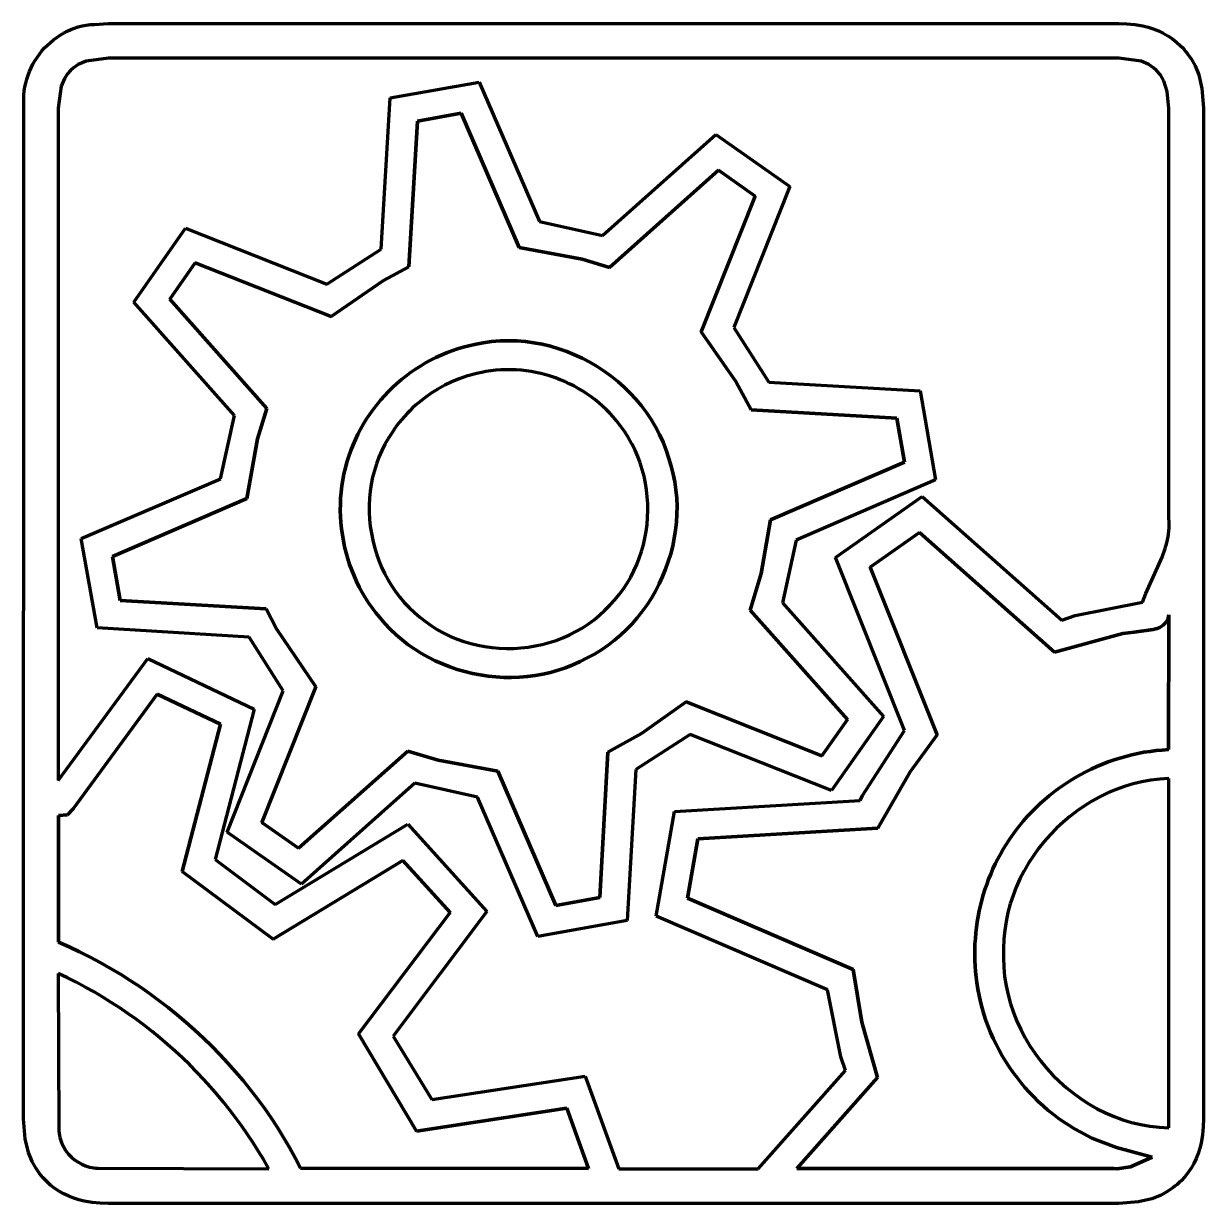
# Model space of a CAD drawing. Header units: millimetres. Extents: x 0.1 to 3.37, y 0.1 to 3.37.
import ezdxf

# ---------------------------------------------------------------- set-up
doc = ezdxf.new("R2010")
doc.units = ezdxf.units.MM
for name, color, linetype, lineweight in [('shape00', 7, 'CONTINUOUS', 100), ('shape01', 7, 'CONTINUOUS', 100), ('shape02', 7, 'CONTINUOUS', 100), ('shape03', 7, 'CONTINUOUS', 100), ('shape04', 7, 'CONTINUOUS', 100), ('shape05', 7, 'CONTINUOUS', 100)]:
    doc.layers.add(name, color=color, linetype=linetype, lineweight=lineweight)

msp = doc.modelspace()

# ---------------------------------------------------------------- linework, layer by layer
at = {"layer": 'shape00'}
for p, q in [((0.1987, 3.3426), (0.2083, 3.3482)), ((0.2083, 3.3482), (0.2181, 3.3534)), ((0.2181, 3.3534), (0.2283, 3.358)), ((0.2283, 3.358), (0.2387, 3.362)), ((0.2387, 3.362), (0.2494, 3.3654)), ((0.2494, 3.3654), (0.2603, 3.3682)), ((0.2603, 3.3682), (0.2714, 3.3704)), ((0.2714, 3.3704), (0.2828, 3.3719)), ((0.2828, 3.3719), (0.2943, 3.3726)), ((0.2943, 3.3726), (0.3321, 3.3747)), ((0.3321, 3.3747), (3.1395, 3.3747)), ((3.1395, 3.3747), (3.162, 3.3744)), ((3.162, 3.3744), (3.1845, 3.3723)), ((3.1845, 3.3723), (3.2067, 3.3684)), ((3.2067, 3.3684), (3.2213, 3.3646)), ((3.2213, 3.3646), (3.2356, 3.36)), ((3.2356, 3.36), (3.2496, 3.3546)), ((3.2496, 3.3546), (3.2631, 3.3482)), ((3.2631, 3.3482), (3.2761, 3.3409)), ((0.156, 3.307), (0.1638, 3.315)), ((0.1638, 3.315), (0.172, 3.3226)), ((0.172, 3.3226), (0.1805, 3.3297)), ((0.1805, 3.3297), (0.1895, 3.3364)), ((0.1895, 3.3364), (0.1987, 3.3426)), ((3.2761, 3.3409), (3.2885, 3.3327)), ((3.2885, 3.3327), (3.3002, 3.3235)), ((3.3002, 3.3235), (3.3113, 3.3134)), ((3.3113, 3.3134), (3.3165, 3.308)), ((0.1291, 3.2715), (0.1351, 3.2808)), ((0.1351, 3.2808), (0.1417, 3.2899)), ((0.1417, 3.2899), (0.1486, 3.2987)), ((0.1486, 3.2987), (0.156, 3.307)), ((0.3332, 3.2786), (0.2709, 3.2702)), ((3.1397, 3.2786), (0.3332, 3.2786)), ((3.2017, 3.2701), (3.1397, 3.2786)), ((3.3165, 3.308), (3.3215, 3.3023)), ((3.3215, 3.3023), (3.3263, 3.2964)), ((3.3263, 3.2964), (3.3308, 3.2903)), ((3.3308, 3.2903), (3.3406, 3.2768)), ((0.1139, 3.2416), (0.1184, 3.2518)), ((0.1184, 3.2518), (0.1235, 3.2618)), ((0.1235, 3.2618), (0.1291, 3.2715)), ((0.2364, 3.2522), (0.2276, 3.244)), ((0.2494, 3.261), (0.2364, 3.2522)), ((0.2709, 3.2702), (0.2494, 3.261)), ((3.223, 3.2608), (3.2017, 3.2701)), ((3.2359, 3.2521), (3.223, 3.2608)), ((3.2447, 3.244), (3.2359, 3.2521)), ((3.3406, 3.2768), (3.3514, 3.2576)), ((3.3514, 3.2576), (3.3616, 3.2322)), ((0.1034, 3.2096), (0.1063, 3.2205)), ((0.1063, 3.2205), (0.1098, 3.2311)), ((0.1098, 3.2311), (0.1139, 3.2416)), ((0.211, 3.2224), (0.2019, 3.2012)), ((0.2196, 3.2353), (0.211, 3.2224)), ((0.2276, 3.244), (0.2196, 3.2353)), ((3.2551, 3.232), (3.2447, 3.244)), ((3.2648, 3.2153), (3.2551, 3.232)), ((3.2743, 3.1857), (3.2648, 3.2153)), ((3.3616, 3.2322), (3.3705, 3.1947)), ((0.0982, 3.1763), (0.0994, 3.1875)), ((0.0994, 3.1875), (0.1011, 3.1986)), ((0.1011, 3.1986), (0.1034, 3.2096)), ((0.2019, 3.2012), (0.1937, 3.1396)), ((3.2786, 3.1391), (3.2743, 3.1857)), ((3.3705, 3.1947), (3.3747, 3.1398)), ((0.0975, 0.3322), (0.0979, 3.1535)), ((0.0978, 3.1649), (0.0982, 3.1763)), ((0.0979, 3.1535), (0.0978, 3.1649)), ((0.1937, 3.1396), (0.1936, 1.2722)), ((3.279, 1.9998), (3.2786, 3.1391)), ((3.3747, 3.1398), (3.3747, 0.3327)), ((2.3526, 1.8914), (2.5937, 2.061)), ((2.5937, 2.061), (2.981, 1.7178)), ((3.2796, 1.9911), (3.279, 1.9998)), ((3.2791, 1.9655), (3.2796, 1.9739)), ((3.2799, 1.9824), (3.2796, 1.9911)), ((3.2796, 1.9739), (3.2799, 1.9824)), ((2.5863, 1.9609), (2.4493, 1.865)), ((2.9609, 1.6285), (2.5863, 1.9609)), ((3.2733, 1.9325), (3.2768, 1.9488)), ((3.2768, 1.9488), (3.2781, 1.9571)), ((3.2781, 1.9571), (3.2791, 1.9655)), ((3.2602, 1.8926), (3.2687, 1.9164)), ((3.2687, 1.9164), (3.2733, 1.9325)), ((2.5447, 1.4114), (2.3526, 1.8914)), ((3.2145, 1.7915), (3.2602, 1.8926)), ((2.4493, 1.865), (2.6353, 1.3995)), ((3.2055, 1.768), (3.2145, 1.7915)), ((3.0188, 1.7301), (3.2055, 1.768)), ((2.981, 1.7178), (3.0188, 1.7301)), ((3.2659, 1.7062), (3.2632, 1.7036)), ((3.2685, 1.709), (3.2659, 1.7062)), ((3.2708, 1.7121), (3.2685, 1.709)), ((3.2729, 1.7155), (3.2708, 1.7121)), ((3.2748, 1.7193), (3.2729, 1.7155)), ((3.2764, 1.7234), (3.2748, 1.7193)), ((3.2777, 1.7279), (3.2764, 1.7234)), ((3.2777, 1.358), (3.2787, 1.7327)), ((3.2787, 1.7327), (3.2777, 1.7279)), ((3.1508, 1.6801), (2.9609, 1.6285)), ((3.1821, 1.6841), (3.1508, 1.6801)), ((3.2352, 1.6913), (3.1821, 1.6841)), ((3.2467, 1.6946), (3.2352, 1.6913)), ((3.2538, 1.6975), (3.2467, 1.6946)), ((3.2602, 1.7014), (3.2538, 1.6975)), ((3.2632, 1.7036), (3.2602, 1.7014)), ((0.1936, 1.2722), (0.4427, 1.6107)), ((0.4427, 1.6107), (0.7378, 1.47)), ((0.4687, 1.5117), (0.2354, 1.1935)), ((0.6445, 1.4283), (0.4687, 1.5117)), ((0.7378, 1.47), (0.6294, 1.0529)), ((0.5383, 1.0191), (0.6445, 1.4283)), ((2.4282, 1.231), (2.5447, 1.4114)), ((2.6353, 1.3995), (2.56, 1.2964)), ((3.176, 1.3435), (3.1928, 1.3473)), ((3.1928, 1.3473), (3.2096, 1.3505)), ((3.2096, 1.3505), (3.2265, 1.3531)), ((3.2265, 1.3531), (3.2435, 1.3553)), ((3.2435, 1.3553), (3.2606, 1.3569)), ((3.2606, 1.3569), (3.2777, 1.358)), ((3.0788, 1.3108), (3.0946, 1.3175)), ((3.0946, 1.3175), (3.1105, 1.3237)), ((3.1105, 1.3237), (3.1267, 1.3294)), ((3.1267, 1.3294), (3.143, 1.3346)), ((3.143, 1.3346), (3.1595, 1.3393)), ((3.1595, 1.3393), (3.176, 1.3435)), ((2.56, 1.2964), (2.47, 1.1397)), ((3.0032, 1.2707), (3.0179, 1.2796)), ((3.0179, 1.2796), (3.0327, 1.2881)), ((3.0327, 1.2881), (3.0479, 1.2961)), ((3.0479, 1.2961), (3.0632, 1.3037)), ((3.0632, 1.3037), (3.0788, 1.3108)), ((2.9611, 1.2413), (2.9748, 1.2515)), ((2.9748, 1.2515), (2.9889, 1.2613)), ((2.9889, 1.2613), (3.0032, 1.2707)), ((3.1323, 1.2472), (3.1094, 1.2376)), ((3.1557, 1.2557), (3.1323, 1.2472)), ((3.1796, 1.2629), (3.1557, 1.2557)), ((3.2038, 1.2687), (3.1796, 1.2629)), ((3.2284, 1.2732), (3.2038, 1.2687)), ((3.2533, 1.2763), (3.2284, 1.2732)), ((3.2785, 1.278), (3.2533, 1.2763)), ((3.2784, 0.3076), (3.2785, 1.278)), ((1.9052, 1.1858), (2.4211, 1.2167)), ((2.4211, 1.2167), (2.4282, 1.231)), ((2.9217, 1.2084), (2.9345, 1.2197)), ((2.9345, 1.2197), (2.9476, 1.2307)), ((2.9476, 1.2307), (2.9611, 1.2413)), ((3.0652, 1.2147), (3.0441, 1.2017)), ((3.087, 1.2267), (3.0652, 1.2147)), ((3.1094, 1.2376), (3.087, 1.2267)), ((0.2354, 1.1935), (0.2191, 1.1768)), ((1.8544, 0.8953), (1.9052, 1.1858)), ((2.8856, 1.1719), (2.8972, 1.1844)), ((2.8972, 1.1844), (2.9093, 1.1966)), ((2.9093, 1.1966), (2.9217, 1.2084)), ((3.0236, 1.1876), (3.0038, 1.1725)), ((3.0441, 1.2017), (3.0236, 1.1876)), ((0.2191, 1.1768), (0.1943, 1.1747)), ((0.1943, 1.1747), (0.1945, 0.8232)), ((0.7966, 0.9281), (1.1649, 1.1514)), ((1.1649, 1.1514), (1.3845, 0.9083)), ((2.8634, 1.1457), (2.8743, 1.159)), ((2.8743, 1.159), (2.8856, 1.1719)), ((2.9848, 1.1564), (2.9665, 1.1394)), ((3.0038, 1.1725), (2.9848, 1.1564)), ((2.47, 1.1397), (1.9701, 1.1098)), ((2.835, 1.1071), (2.8438, 1.1197)), ((2.8438, 1.1197), (2.853, 1.1321)), ((2.853, 1.1321), (2.8634, 1.1457)), ((2.9492, 1.1216), (2.9327, 1.1029)), ((2.9665, 1.1394), (2.9492, 1.1216)), ((1.9701, 1.1098), (1.9414, 0.945)), ((2.8185, 1.0811), (2.8266, 1.0942)), ((2.8266, 1.0942), (2.835, 1.1071)), ((2.9171, 1.0835), (2.9026, 1.0633)), ((2.9327, 1.1029), (2.9171, 1.0835)), ((0.6294, 1.0529), (0.7966, 0.9281)), ((1.1514, 1.0502), (0.7904, 0.8312)), ((1.282, 0.9053), (1.1514, 1.0502)), ((2.7966, 1.0405), (2.8035, 1.0542)), ((2.8035, 1.0542), (2.8108, 1.0678)), ((2.8108, 1.0678), (2.8185, 1.0811)), ((2.9026, 1.0633), (2.889, 1.0425)), ((0.7904, 0.8312), (0.5383, 1.0191)), ((2.784, 1.0125), (2.7901, 1.0266)), ((2.7901, 1.0266), (2.7966, 1.0405)), ((2.8766, 1.021), (2.8652, 0.9989)), ((2.889, 1.0425), (2.8766, 1.021)), ((2.7679, 0.9692), (2.7729, 0.9838)), ((2.7729, 0.9838), (2.7782, 0.9982)), ((2.7782, 0.9982), (2.784, 1.0125)), ((2.8652, 0.9989), (2.855, 0.9762)), ((2.7591, 0.9397), (2.7633, 0.9545)), ((2.7633, 0.9545), (2.7679, 0.9692)), ((2.846, 0.9531), (2.8383, 0.9294)), ((2.855, 0.9762), (2.846, 0.9531)), ((1.9414, 0.945), (2.4017, 0.7474)), ((2.752, 0.9098), (2.7554, 0.9248)), ((2.7554, 0.9248), (2.7591, 0.9397)), ((2.8383, 0.9294), (2.8318, 0.9054)), ((1.0274, 0.5685), (1.282, 0.9053)), ((1.3845, 0.9083), (1.1245, 0.5625)), ((2.3301, 0.6912), (1.8544, 0.8953)), ((2.7464, 0.8795), (2.749, 0.8946)), ((2.749, 0.8946), (2.752, 0.9098)), ((2.8318, 0.9054), (2.8267, 0.881)), ((2.7425, 0.8489), (2.7443, 0.8642)), ((2.7443, 0.8642), (2.7464, 0.8795)), ((2.823, 0.8563), (2.8207, 0.8312)), ((2.8267, 0.881), (2.823, 0.8563)), ((0.1945, 0.8232), (0.224, 0.8101)), ((2.7402, 0.8182), (2.7412, 0.8336)), ((2.7412, 0.8336), (2.7425, 0.8489)), ((2.8207, 0.8312), (2.8198, 0.806)), ((0.224, 0.8101), (0.2532, 0.7962)), ((0.2532, 0.7962), (0.2821, 0.7816)), ((2.7396, 0.7875), (2.7397, 0.8028)), ((2.7399, 0.7721), (2.7396, 0.7875)), ((2.7397, 0.8028), (2.7402, 0.8182)), ((2.8198, 0.806), (2.8191, 0.7797)), ((0.2821, 0.7816), (0.3106, 0.7664)), ((0.3106, 0.7664), (0.3388, 0.7504)), ((2.7407, 0.7567), (2.7399, 0.7721)), ((2.7418, 0.7414), (2.7407, 0.7567)), ((2.8191, 0.7797), (2.8201, 0.7537)), ((0.1938, 0.7362), (0.1954, 0.3041)), ((0.2191, 0.7242), (0.1938, 0.7362)), ((0.244, 0.7117), (0.2191, 0.7242)), ((0.3388, 0.7504), (0.3666, 0.7339)), ((0.3666, 0.7339), (0.3939, 0.7166)), ((2.4017, 0.7474), (2.4258, 0.6006)), ((2.7434, 0.7261), (2.7418, 0.7414)), ((2.7454, 0.7108), (2.7434, 0.7261)), ((2.8201, 0.7537), (2.8226, 0.7278)), ((2.8226, 0.7278), (2.8266, 0.7022)), ((0.2687, 0.6986), (0.244, 0.7117)), ((0.2931, 0.6849), (0.2687, 0.6986)), ((0.3939, 0.7166), (0.4209, 0.6988)), ((0.4209, 0.6988), (0.4475, 0.6803)), ((2.3678, 0.5044), (2.3301, 0.6912)), ((2.7481, 0.693), (2.7454, 0.7108)), ((2.7515, 0.6752), (2.7481, 0.693)), ((2.8266, 0.7022), (2.8321, 0.6769)), ((0.3172, 0.6707), (0.2931, 0.6849)), ((0.341, 0.656), (0.3172, 0.6707)), ((0.3644, 0.6408), (0.341, 0.656)), ((0.4475, 0.6803), (0.4736, 0.6611)), ((0.4736, 0.6611), (0.4992, 0.6414)), ((2.7554, 0.6577), (2.7515, 0.6752)), ((2.76, 0.6402), (2.7554, 0.6577)), ((2.8321, 0.6769), (2.839, 0.652)), ((0.3875, 0.6251), (0.3644, 0.6408)), ((0.4103, 0.6089), (0.3875, 0.6251)), ((0.4992, 0.6414), (0.5244, 0.6211)), ((2.7651, 0.6229), (2.76, 0.6402)), ((2.7707, 0.6058), (2.7651, 0.6229)), ((2.839, 0.652), (2.8472, 0.6276)), ((2.8472, 0.6276), (2.8568, 0.6036)), ((0.4327, 0.5922), (0.4103, 0.6089)), ((0.4548, 0.575), (0.4327, 0.5922)), ((0.5244, 0.6211), (0.5491, 0.6002)), ((0.5491, 0.6002), (0.5733, 0.5787)), ((2.4258, 0.6006), (2.4691, 0.4473)), ((2.7769, 0.5889), (2.7707, 0.6058)), ((2.8568, 0.6036), (2.8677, 0.5802)), ((0.4764, 0.5573), (0.4548, 0.575)), ((0.4977, 0.5392), (0.4764, 0.5573)), ((0.5733, 0.5787), (0.597, 0.5567)), ((1.1889, 0.2983), (1.0274, 0.5685)), ((1.1245, 0.5625), (1.2319, 0.3859)), ((2.7837, 0.5722), (2.7769, 0.5889)), ((2.791, 0.5557), (2.7837, 0.5722)), ((2.8677, 0.5802), (2.8797, 0.5573)), ((2.8797, 0.5573), (2.893, 0.5351)), ((0.5186, 0.5206), (0.4977, 0.5392)), ((0.597, 0.5567), (0.6202, 0.5341)), ((0.6202, 0.5341), (0.6428, 0.511)), ((2.7988, 0.5395), (2.791, 0.5557)), ((2.8071, 0.5235), (2.7988, 0.5395)), ((2.893, 0.5351), (2.9074, 0.5136)), ((0.5391, 0.5016), (0.5186, 0.5206)), ((0.5592, 0.4821), (0.5391, 0.5016)), ((0.6428, 0.511), (0.6649, 0.4874)), ((2.3803, 0.4666), (2.3678, 0.5044)), ((2.8159, 0.5078), (2.8071, 0.5235)), ((2.8252, 0.4923), (2.8159, 0.5078)), ((2.835, 0.4772), (2.8252, 0.4923)), ((2.9074, 0.5136), (2.9228, 0.4929)), ((2.9228, 0.4929), (2.9393, 0.473)), ((0.5788, 0.4623), (0.5592, 0.4821)), ((0.5981, 0.442), (0.5788, 0.4623)), ((0.6649, 0.4874), (0.6864, 0.4632)), ((0.6864, 0.4632), (0.7073, 0.4385)), ((2.1381, 0.1939), (2.3803, 0.4666)), ((2.8453, 0.4623), (2.835, 0.4772)), ((2.856, 0.4478), (2.8453, 0.4623)), ((2.9393, 0.473), (2.9568, 0.4539)), ((0.6168, 0.4213), (0.5981, 0.442)), ((0.7073, 0.4385), (0.7276, 0.4134)), ((1.2319, 0.3859), (1.6578, 0.4509)), ((1.6578, 0.4509), (1.7512, 0.1937)), ((2.4691, 0.4473), (2.2454, 0.1945)), ((2.8672, 0.4337), (2.856, 0.4478)), ((2.8788, 0.4199), (2.8672, 0.4337)), ((2.9568, 0.4539), (2.9752, 0.4357)), ((2.9752, 0.4357), (2.9945, 0.4186)), ((0.6352, 0.4002), (0.6168, 0.4213)), ((0.6531, 0.3787), (0.6352, 0.4002)), ((0.7276, 0.4134), (0.7473, 0.3878)), ((2.8908, 0.4065), (2.8788, 0.4199)), ((2.9033, 0.3934), (2.8908, 0.4065)), ((2.9161, 0.3808), (2.9033, 0.3934)), ((2.9945, 0.4186), (3.0147, 0.4024)), ((3.0147, 0.4024), (3.0357, 0.3873)), ((0.6705, 0.3568), (0.6531, 0.3787)), ((0.7473, 0.3878), (0.7664, 0.3617)), ((0.7664, 0.3617), (0.7849, 0.3351)), ((1.6067, 0.3623), (1.1889, 0.2983)), ((1.6671, 0.1945), (1.6067, 0.3623)), ((2.9294, 0.3686), (2.9161, 0.3808)), ((2.943, 0.3568), (2.9294, 0.3686)), ((3.0357, 0.3873), (3.0574, 0.3734)), ((3.0574, 0.3734), (3.0798, 0.3606)), ((3.0798, 0.3606), (3.1028, 0.3491)), ((0.1018, 0.2769), (0.0975, 0.3322)), ((0.6874, 0.3346), (0.6705, 0.3568)), ((0.7039, 0.312), (0.6874, 0.3346)), ((0.7849, 0.3351), (0.8026, 0.3081)), ((2.957, 0.3455), (2.943, 0.3568)), ((2.9714, 0.3346), (2.957, 0.3455)), ((2.9862, 0.3243), (2.9714, 0.3346)), ((3.1028, 0.3491), (3.1265, 0.3388)), ((3.1265, 0.3388), (3.1507, 0.3299)), ((3.1507, 0.3299), (3.1754, 0.3225)), ((3.3747, 0.3327), (3.3744, 0.3102)), ((0.1954, 0.3041), (0.1956, 0.2981)), ((0.1956, 0.2981), (0.1962, 0.2922)), ((0.7198, 0.289), (0.7039, 0.312)), ((0.8026, 0.3081), (0.8197, 0.2806)), ((3.0012, 0.3144), (2.9862, 0.3243)), ((3.0167, 0.305), (3.0012, 0.3144)), ((3.0324, 0.2962), (3.0167, 0.305)), ((3.0649, 0.279), (3.0324, 0.2962)), ((3.1754, 0.3225), (3.2006, 0.3164)), ((3.2006, 0.3164), (3.2262, 0.3119)), ((3.2262, 0.3119), (3.2522, 0.3089)), ((3.2522, 0.3089), (3.2784, 0.3076)), ((3.3744, 0.3102), (3.3723, 0.2876)), ((0.1108, 0.2392), (0.1018, 0.2769)), ((0.1962, 0.2922), (0.1972, 0.2864)), ((0.1972, 0.2864), (0.1984, 0.2806)), ((0.1984, 0.2806), (0.2, 0.2749)), ((0.2, 0.2749), (0.2018, 0.2694)), ((0.2018, 0.2694), (0.204, 0.264)), ((0.204, 0.264), (0.2091, 0.2535)), ((0.7353, 0.2657), (0.7198, 0.289)), ((0.7502, 0.2421), (0.7353, 0.2657)), ((0.8197, 0.2806), (0.8361, 0.2528)), ((3.1332, 0.2531), (3.0649, 0.279)), ((3.3683, 0.2653), (3.3646, 0.2506)), ((3.3723, 0.2876), (3.3683, 0.2653)), ((0.1211, 0.2137), (0.1108, 0.2392)), ((0.2091, 0.2535), (0.2153, 0.2437)), ((0.2153, 0.2437), (0.2224, 0.2345)), ((0.2224, 0.2345), (0.2305, 0.2261)), ((0.7646, 0.2181), (0.7502, 0.2421)), ((0.8361, 0.2528), (0.8519, 0.2245)), ((3.2321, 0.2259), (3.1332, 0.2531)), ((3.3599, 0.2363), (3.3544, 0.2223)), ((3.3646, 0.2506), (3.3599, 0.2363)), ((0.1321, 0.1945), (0.1211, 0.2137)), ((0.2305, 0.2261), (0.2393, 0.2185)), ((0.2393, 0.2185), (0.2488, 0.2119)), ((0.2488, 0.2119), (0.259, 0.2063)), ((0.259, 0.2063), (0.2697, 0.2017)), ((0.2697, 0.2017), (0.2753, 0.1999)), ((0.2753, 0.1999), (0.281, 0.1983)), ((0.281, 0.1983), (0.2867, 0.1971)), ((0.2867, 0.1971), (0.2926, 0.1962)), ((0.7785, 0.1939), (0.7646, 0.2181)), ((0.8519, 0.2245), (0.8669, 0.1958)), ((3.1339, 0.194), (3.1723, 0.1988)), ((3.1723, 0.1988), (3.2321, 0.2259)), ((3.348, 0.2088), (3.3406, 0.1957)), ((3.3544, 0.2223), (3.348, 0.2088)), ((0.1421, 0.181), (0.1321, 0.1945)), ((0.1466, 0.1749), (0.1421, 0.181)), ((0.1514, 0.1691), (0.1466, 0.1749)), ((0.1564, 0.1635), (0.1514, 0.1691)), ((0.2926, 0.1962), (0.2985, 0.1956)), ((0.2985, 0.1956), (0.3045, 0.1954)), ((0.3045, 0.1954), (0.7785, 0.1939)), ((0.8669, 0.1958), (1.6671, 0.1945)), ((1.7512, 0.1937), (2.1381, 0.1939)), ((2.2454, 0.1945), (3.1261, 0.1942)), ((3.1261, 0.1942), (3.1339, 0.194)), ((3.3231, 0.1715), (3.3129, 0.1605)), ((3.3324, 0.1833), (3.3231, 0.1715)), ((3.3406, 0.1957), (3.3324, 0.1833)), ((0.1617, 0.1581), (0.1564, 0.1635)), ((0.1727, 0.1481), (0.1617, 0.1581)), ((0.1844, 0.1391), (0.1727, 0.1481)), ((0.1968, 0.131), (0.1844, 0.1391)), ((3.2762, 0.1312), (3.2571, 0.1205)), ((3.2896, 0.1409), (3.2762, 0.1312)), ((3.2958, 0.1455), (3.2896, 0.1409)), ((3.3018, 0.1503), (3.2958, 0.1455)), ((3.3075, 0.1553), (3.3018, 0.1503)), ((3.3129, 0.1605), (3.3075, 0.1553)), ((0.2097, 0.1237), (0.1968, 0.131)), ((0.2232, 0.1174), (0.2097, 0.1237)), ((0.237, 0.112), (0.2232, 0.1174)), ((0.2512, 0.1075), (0.237, 0.112)), ((0.2658, 0.1038), (0.2512, 0.1075)), ((0.2879, 0.0999), (0.2658, 0.1038)), ((0.3102, 0.0978), (0.2879, 0.0999)), ((3.1944, 0.1017), (3.1397, 0.0975)), ((3.2318, 0.1105), (3.1944, 0.1017)), ((3.2571, 0.1205), (3.2318, 0.1105)), ((0.3326, 0.0975), (0.3102, 0.0978)), ((3.1397, 0.0975), (0.3326, 0.0975))]:
    msp.add_line(p, q, dxfattribs=at)
at = {"layer": 'shape01'}
for p, q in [((1.1154, 3.1682), (1.3631, 3.2121)), ((1.3631, 3.2121), (1.5303, 2.8254)), ((1.091, 2.7481), (1.1154, 3.1682)), ((1.3134, 3.1257), (1.1914, 3.1039)), ((1.4744, 2.7526), (1.3134, 3.1257)), ((1.1914, 3.1039), (1.1678, 2.6988)), ((1.7056, 2.786), (2.0203, 3.0667)), ((2.0203, 3.0667), (2.226, 2.922)), ((2.0279, 2.9672), (1.7252, 2.697)), ((2.1299, 2.8958), (2.0279, 2.9672)), ((2.226, 2.922), (2.0703, 2.5309)), ((1.9796, 2.5185), (2.1299, 2.8958)), ((1.5303, 2.8254), (1.7056, 2.786)), ((0.4037, 2.6011), (0.5477, 2.8068)), ((0.5477, 2.8068), (0.9394, 2.6512)), ((0.9394, 2.6512), (1.091, 2.7481)), ((1.6488, 2.7205), (1.4744, 2.7526)), ((1.7252, 2.697), (1.6488, 2.7205)), ((0.5743, 2.7105), (0.5033, 2.6091)), ((0.952, 2.5608), (0.5743, 2.7105)), ((1.1678, 2.6988), (1.0976, 2.6612)), ((1.0976, 2.6612), (0.952, 2.5608)), ((0.6836, 2.2865), (0.4037, 2.6011)), ((0.5033, 2.6091), (0.773, 2.306)), ((2.0703, 2.5309), (2.1672, 2.3788)), ((2.0759, 2.3801), (1.9796, 2.5185)), ((2.1183, 2.302), (2.0759, 2.3801)), ((2.1672, 2.3788), (2.5876, 2.3549)), ((2.5876, 2.3549), (2.6309, 2.1071)), ((0.773, 2.306), (0.7472, 2.221)), ((2.523, 2.2786), (2.1183, 2.302)), ((0.6444, 2.1106), (0.6836, 2.2865)), ((2.5446, 2.1564), (2.523, 2.2786)), ((0.7472, 2.221), (0.7173, 2.0553)), ((2.1719, 1.996), (2.5446, 2.1564)), ((0.2579, 1.944), (0.6444, 2.1106)), ((2.6309, 2.1071), (2.2439, 1.9399)), ((0.7173, 2.0553), (0.3442, 1.8942)), ((2.1462, 1.8476), (2.1719, 1.996)), ((0.3018, 1.6962), (0.2579, 1.944)), ((2.2439, 1.9399), (2.2053, 1.7653)), ((0.3442, 1.8942), (0.3661, 1.7726)), ((2.1161, 1.7455), (2.1462, 1.8476)), ((0.3661, 1.7726), (0.7717, 1.7489)), ((0.7717, 1.7489), (0.8, 1.6936)), ((2.386, 1.4421), (2.1161, 1.7455)), ((2.2053, 1.7653), (2.4857, 1.45)), ((0.7238, 1.6708), (0.3018, 1.6962)), ((0.8, 1.6936), (0.9094, 1.5323)), ((0.8189, 1.5209), (0.7238, 1.6708)), ((0.6632, 1.1286), (0.8189, 1.5209)), ((0.9094, 1.5323), (0.7594, 1.1552)), ((1.8137, 1.4031), (1.9383, 1.4904)), ((1.9383, 1.4904), (2.3151, 1.3406)), ((2.3151, 1.3406), (2.386, 1.4421)), ((2.4857, 1.45), (2.3416, 1.2441)), ((1.72, 1.3505), (1.8137, 1.4031)), ((1.9494, 1.3997), (1.798, 1.3027)), ((2.3416, 1.2441), (1.9494, 1.3997)), ((0.861, 1.0841), (1.1644, 1.3541)), ((1.1644, 1.3541), (1.2492, 1.3283)), ((1.6979, 0.9473), (1.72, 1.3505)), ((1.2492, 1.3283), (1.4148, 1.2983)), ((1.4148, 1.2983), (1.5759, 0.9253)), ((1.798, 1.3027), (1.7738, 0.8829)), ((1.1841, 1.2648), (0.8692, 0.9846)), ((1.3587, 1.2264), (1.1841, 1.2648)), ((1.5262, 0.8391), (1.3587, 1.2264)), ((0.7594, 1.1552), (0.861, 1.0841)), ((0.8692, 0.9846), (0.6632, 1.1286)), ((1.5759, 0.9253), (1.6979, 0.9473)), ((1.7738, 0.8829), (1.5262, 0.8391))]:
    msp.add_line(p, q, dxfattribs=at)
at = {"layer": 'shape02'}
for p, q in [((1.1914, 3.1039), (1.3134, 3.1257)), ((1.3134, 3.1257), (1.4744, 2.7526)), ((1.1678, 2.6988), (1.1914, 3.1039)), ((1.7252, 2.697), (2.0279, 2.9672)), ((2.0279, 2.9672), (2.1299, 2.8958)), ((2.1299, 2.8958), (1.9796, 2.5185)), ((1.4744, 2.7526), (1.6488, 2.7205)), ((1.6488, 2.7205), (1.7252, 2.697)), ((0.5033, 2.6091), (0.5743, 2.7105)), ((0.5743, 2.7105), (0.952, 2.5608)), ((1.0976, 2.6612), (1.1678, 2.6988)), ((0.952, 2.5608), (1.0976, 2.6612)), ((0.773, 2.306), (0.5033, 2.6091)), ((1.3975, 2.4913), (1.3739, 2.4879)), ((1.4211, 2.4932), (1.3975, 2.4913)), ((1.4448, 2.4939), (1.4211, 2.4932)), ((1.4684, 2.4932), (1.4448, 2.4939)), ((1.4919, 2.4913), (1.4684, 2.4932)), ((1.5152, 2.4882), (1.4919, 2.4913)), ((1.9796, 2.5185), (2.0759, 2.3801)), ((1.2723, 2.4602), (1.2573, 2.4539)), ((1.2875, 2.466), (1.2723, 2.4602)), ((1.303, 2.4711), (1.2875, 2.466)), ((1.3186, 2.4757), (1.303, 2.4711)), ((1.3344, 2.4798), (1.3186, 2.4757)), ((1.3504, 2.4832), (1.3344, 2.4798)), ((1.3739, 2.4879), (1.3504, 2.4832)), ((1.5384, 2.4838), (1.5152, 2.4882)), ((1.5613, 2.4783), (1.5384, 2.4838)), ((1.5839, 2.4716), (1.5613, 2.4783)), ((1.6062, 2.4638), (1.5839, 2.4716)), ((1.628, 2.4549), (1.6062, 2.4638)), ((1.2137, 2.432), (1.1997, 2.4236)), ((1.2279, 2.4398), (1.2137, 2.432)), ((1.2425, 2.4471), (1.2279, 2.4398)), ((1.2573, 2.4539), (1.2425, 2.4471)), ((1.6495, 2.445), (1.628, 2.4549)), ((1.6704, 2.4341), (1.6495, 2.445)), ((1.6907, 2.4221), (1.6704, 2.4341)), ((1.1596, 2.3958), (1.1468, 2.3857)), ((1.1726, 2.4056), (1.1596, 2.3958)), ((1.186, 2.4148), (1.1726, 2.4056)), ((1.1997, 2.4236), (1.186, 2.4148)), ((1.7105, 2.4092), (1.6907, 2.4221)), ((1.7296, 2.3953), (1.7105, 2.4092)), ((1.748, 2.3806), (1.7296, 2.3953)), ((1.1225, 2.3641), (1.1109, 2.3527)), ((1.1345, 2.3751), (1.1225, 2.3641)), ((1.1468, 2.3857), (1.1345, 2.3751)), ((1.7657, 2.3649), (1.748, 2.3806)), ((1.7826, 2.3484), (1.7657, 2.3649)), ((2.0759, 2.3801), (2.1183, 2.302)), ((1.0888, 2.3287), (1.0784, 2.3161)), ((1.0996, 2.3409), (1.0888, 2.3287)), ((1.1109, 2.3527), (1.0996, 2.3409)), ((1.7986, 2.3311), (1.7826, 2.3484)), ((1.8137, 2.3131), (1.7986, 2.3311)), ((0.7472, 2.221), (0.773, 2.306)), ((1.0685, 2.3032), (1.059, 2.29)), ((1.0784, 2.3161), (1.0685, 2.3032)), ((1.8278, 2.2942), (1.8137, 2.3131)), ((1.841, 2.2747), (1.8278, 2.2942)), ((2.1183, 2.302), (2.523, 2.2786)), ((1.0415, 2.2626), (1.0335, 2.2484)), ((1.05, 2.2765), (1.0415, 2.2626)), ((1.059, 2.29), (1.05, 2.2765)), ((1.8531, 2.2544), (1.841, 2.2747)), ((2.523, 2.2786), (2.5446, 2.1564)), ((1.026, 2.234), (1.019, 2.2192)), ((1.0335, 2.2484), (1.026, 2.234)), ((1.8641, 2.2335), (1.8531, 2.2544)), ((1.8739, 2.2119), (1.8641, 2.2335)), ((0.7173, 2.0553), (0.7472, 2.221)), ((1.0126, 2.2042), (1.0067, 2.189)), ((1.019, 2.2192), (1.0126, 2.2042)), ((1.8826, 2.1897), (1.8739, 2.2119)), ((1.0009, 2.173), (0.9958, 2.1567)), ((1.0067, 2.189), (1.0009, 2.173)), ((1.8899, 2.167), (1.8826, 2.1897)), ((1.8967, 2.1453), (1.8899, 2.167)), ((0.9913, 2.1403), (0.9874, 2.1237)), ((0.9958, 2.1567), (0.9913, 2.1403)), ((1.9022, 2.1234), (1.8967, 2.1453)), ((2.5446, 2.1564), (2.1719, 1.996)), ((0.9842, 2.1071), (0.9816, 2.0903)), ((0.9874, 2.1237), (0.9842, 2.1071)), ((1.9066, 2.1014), (1.9022, 2.1234)), ((1.9097, 2.0792), (1.9066, 2.1014)), ((0.9796, 2.0734), (0.9782, 2.0564)), ((0.9816, 2.0903), (0.9796, 2.0734)), ((1.9117, 2.0569), (1.9097, 2.0792)), ((0.3442, 1.8942), (0.7173, 2.0553)), ((0.9775, 2.0394), (0.9773, 2.0224)), ((0.9782, 2.0564), (0.9775, 2.0394)), ((1.9126, 2.0345), (1.9117, 2.0569)), ((1.9123, 2.0121), (1.9126, 2.0345)), ((0.9773, 2.0224), (0.9778, 2.0054)), ((0.9778, 2.0054), (0.9789, 1.9885)), ((1.911, 1.9898), (1.9123, 2.0121)), ((0.9789, 1.9885), (0.9806, 1.9715)), ((0.9806, 1.9715), (0.9829, 1.9547)), ((1.905, 1.9455), (1.9085, 1.9676)), ((1.9085, 1.9676), (1.911, 1.9898)), ((2.1719, 1.996), (2.1462, 1.8476)), ((0.9829, 1.9547), (0.9857, 1.9379)), ((0.9857, 1.9379), (0.9892, 1.9213)), ((1.9005, 1.9235), (1.905, 1.9455)), ((0.9892, 1.9213), (0.9933, 1.9047)), ((0.9933, 1.9047), (0.9979, 1.8884)), ((1.8884, 1.8804), (1.895, 1.9018)), ((1.895, 1.9018), (1.9005, 1.9235)), ((0.3661, 1.7726), (0.3442, 1.8942)), ((0.9979, 1.8884), (1.0031, 1.8722)), ((1.0031, 1.8722), (1.0089, 1.8562)), ((1.8809, 1.8593), (1.8884, 1.8804)), ((1.0089, 1.8562), (1.0153, 1.8405)), ((1.0153, 1.8405), (1.0223, 1.825)), ((1.8629, 1.8182), (1.8724, 1.8386)), ((1.8724, 1.8386), (1.8809, 1.8593)), ((2.1462, 1.8476), (2.1161, 1.7455)), ((1.0223, 1.825), (1.0298, 1.8097)), ((1.0298, 1.8097), (1.0379, 1.7948)), ((1.8526, 1.7984), (1.8629, 1.8182)), ((0.7717, 1.7489), (0.3661, 1.7726)), ((1.0379, 1.7948), (1.0465, 1.7801)), ((1.0465, 1.7801), (1.0557, 1.7658)), ((1.8292, 1.7602), (1.8413, 1.779)), ((1.8413, 1.779), (1.8526, 1.7984)), ((0.8, 1.6936), (0.7717, 1.7489)), ((1.0557, 1.7658), (1.0655, 1.7519)), ((1.0655, 1.7519), (1.0758, 1.7383)), ((1.0758, 1.7383), (1.0867, 1.7252)), ((1.8023, 1.7244), (1.8161, 1.742)), ((1.8161, 1.742), (1.8292, 1.7602)), ((2.1161, 1.7455), (2.386, 1.4421)), ((1.0867, 1.7252), (1.101, 1.7083)), ((1.101, 1.7083), (1.1162, 1.6923)), ((1.7721, 1.6914), (1.7876, 1.7076)), ((1.7876, 1.7076), (1.8023, 1.7244)), ((0.9094, 1.5323), (0.8, 1.6936)), ((1.1162, 1.6923), (1.1321, 1.6772)), ((1.1321, 1.6772), (1.1487, 1.6629)), ((1.7388, 1.6616), (1.7558, 1.6761)), ((1.7558, 1.6761), (1.7721, 1.6914)), ((1.1487, 1.6629), (1.166, 1.6495)), ((1.166, 1.6495), (1.1839, 1.637)), ((1.7025, 1.6352), (1.721, 1.6479)), ((1.721, 1.6479), (1.7388, 1.6616)), ((1.1839, 1.637), (1.2025, 1.6253)), ((1.2025, 1.6253), (1.2215, 1.6146)), ((1.2215, 1.6146), (1.241, 1.6048)), ((1.6437, 1.6025), (1.6633, 1.6127)), ((1.6633, 1.6127), (1.6832, 1.6234)), ((1.6832, 1.6234), (1.7025, 1.6352)), ((1.241, 1.6048), (1.261, 1.5959)), ((1.261, 1.5959), (1.2814, 1.5879)), ((1.2814, 1.5879), (1.3021, 1.5809)), ((1.3021, 1.5809), (1.3231, 1.5748)), ((1.3231, 1.5748), (1.3444, 1.5696)), ((1.5613, 1.5725), (1.5824, 1.5784)), ((1.5824, 1.5784), (1.6032, 1.5854)), ((1.6032, 1.5854), (1.6236, 1.5934)), ((1.6236, 1.5934), (1.6437, 1.6025)), ((1.3444, 1.5696), (1.3659, 1.5655)), ((1.3659, 1.5655), (1.3876, 1.5622)), ((1.3876, 1.5622), (1.4094, 1.56)), ((1.4094, 1.56), (1.4312, 1.5588)), ((1.4312, 1.5588), (1.4531, 1.5585)), ((1.4531, 1.5585), (1.475, 1.5593)), ((1.475, 1.5593), (1.4968, 1.561)), ((1.4968, 1.561), (1.5185, 1.5638)), ((1.5185, 1.5638), (1.54, 1.5676)), ((1.54, 1.5676), (1.5613, 1.5725)), ((0.7594, 1.1552), (0.9094, 1.5323)), ((1.9383, 1.4904), (1.8137, 1.4031)), ((2.3151, 1.3406), (1.9383, 1.4904)), ((2.386, 1.4421), (2.3151, 1.3406)), ((1.8137, 1.4031), (1.72, 1.3505)), ((1.1644, 1.3541), (0.861, 1.0841)), ((1.2492, 1.3283), (1.1644, 1.3541)), ((1.72, 1.3505), (1.6979, 0.9473)), ((1.4148, 1.2983), (1.2492, 1.3283)), ((1.5759, 0.9253), (1.4148, 1.2983)), ((0.861, 1.0841), (0.7594, 1.1552)), ((1.6979, 0.9473), (1.5759, 0.9253))]:
    msp.add_line(p, q, dxfattribs=at)
at = {"layer": 'shape03'}
for p, q in [((1.3739, 2.4879), (1.3975, 2.4913)), ((1.3975, 2.4913), (1.4211, 2.4932)), ((1.4211, 2.4932), (1.4448, 2.4939)), ((1.4448, 2.4939), (1.4684, 2.4932)), ((1.4684, 2.4932), (1.4919, 2.4913)), ((1.4919, 2.4913), (1.5152, 2.4882)), ((1.2573, 2.4539), (1.2723, 2.4602)), ((1.2723, 2.4602), (1.2875, 2.466)), ((1.2875, 2.466), (1.303, 2.4711)), ((1.303, 2.4711), (1.3186, 2.4757)), ((1.3186, 2.4757), (1.3344, 2.4798)), ((1.3344, 2.4798), (1.3504, 2.4832)), ((1.3504, 2.4832), (1.3739, 2.4879)), ((1.5152, 2.4882), (1.5384, 2.4838)), ((1.5384, 2.4838), (1.5613, 2.4783)), ((1.5613, 2.4783), (1.5839, 2.4716)), ((1.5839, 2.4716), (1.6062, 2.4638)), ((1.6062, 2.4638), (1.628, 2.4549)), ((1.1997, 2.4236), (1.2137, 2.432)), ((1.2137, 2.432), (1.2279, 2.4398)), ((1.2279, 2.4398), (1.2425, 2.4471)), ((1.2425, 2.4471), (1.2573, 2.4539)), ((1.628, 2.4549), (1.6495, 2.445)), ((1.6495, 2.445), (1.6704, 2.4341)), ((1.6704, 2.4341), (1.6907, 2.4221)), ((1.1468, 2.3857), (1.1596, 2.3958)), ((1.1596, 2.3958), (1.1726, 2.4056)), ((1.1726, 2.4056), (1.186, 2.4148)), ((1.186, 2.4148), (1.1997, 2.4236)), ((1.3281, 2.3952), (1.3177, 2.3918)), ((1.3386, 2.3984), (1.3281, 2.3952)), ((1.3492, 2.4012), (1.3386, 2.3984)), ((1.3599, 2.4038), (1.3492, 2.4012)), ((1.3706, 2.406), (1.3599, 2.4038)), ((1.3815, 2.4079), (1.3706, 2.406)), ((1.3954, 2.41), (1.3815, 2.4079)), ((1.4093, 2.4116), (1.3954, 2.41)), ((1.4233, 2.4127), (1.4093, 2.4116)), ((1.4373, 2.4132), (1.4233, 2.4127)), ((1.4513, 2.4132), (1.4373, 2.4132)), ((1.4653, 2.4127), (1.4513, 2.4132)), ((1.4792, 2.4117), (1.4653, 2.4127)), ((1.4931, 2.4101), (1.4792, 2.4117)), ((1.507, 2.4081), (1.4931, 2.4101)), ((1.5207, 2.4055), (1.507, 2.4081)), ((1.5344, 2.4025), (1.5207, 2.4055)), ((1.5479, 2.399), (1.5344, 2.4025)), ((1.5613, 2.395), (1.5479, 2.399)), ((1.5746, 2.3905), (1.5613, 2.395)), ((1.6907, 2.4221), (1.7105, 2.4092)), ((1.7105, 2.4092), (1.7296, 2.3953)), ((1.7296, 2.3953), (1.748, 2.3806)), ((1.1109, 2.3527), (1.1225, 2.3641)), ((1.1225, 2.3641), (1.1345, 2.3751)), ((1.1345, 2.3751), (1.1468, 2.3857)), ((1.2481, 2.3596), (1.2295, 2.3479)), ((1.2673, 2.3702), (1.2481, 2.3596)), ((1.2871, 2.3796), (1.2673, 2.3702)), ((1.3074, 2.388), (1.2871, 2.3796)), ((1.3177, 2.3918), (1.3074, 2.388)), ((1.5877, 2.3856), (1.5746, 2.3905)), ((1.6006, 2.3802), (1.5877, 2.3856)), ((1.6133, 2.3744), (1.6006, 2.3802)), ((1.6258, 2.3681), (1.6133, 2.3744)), ((1.638, 2.3614), (1.6258, 2.3681)), ((1.65, 2.3542), (1.638, 2.3614)), ((1.748, 2.3806), (1.7657, 2.3649)), ((1.7657, 2.3649), (1.7826, 2.3484)), ((1.0784, 2.3161), (1.0888, 2.3287)), ((1.0888, 2.3287), (1.0996, 2.3409)), ((1.0996, 2.3409), (1.1109, 2.3527)), ((1.2116, 2.3353), (1.1944, 2.3217)), ((1.2295, 2.3479), (1.2116, 2.3353)), ((1.6618, 2.3466), (1.65, 2.3542)), ((1.6732, 2.3386), (1.6618, 2.3466)), ((1.6844, 2.3302), (1.6732, 2.3386)), ((1.6952, 2.3214), (1.6844, 2.3302)), ((1.7826, 2.3484), (1.7986, 2.3311)), ((1.7986, 2.3311), (1.8137, 2.3131)), ((1.059, 2.29), (1.0685, 2.3032)), ((1.0685, 2.3032), (1.0784, 2.3161)), ((1.1702, 2.2994), (1.1626, 2.2916)), ((1.1781, 2.3071), (1.1702, 2.2994)), ((1.1862, 2.3145), (1.1781, 2.3071)), ((1.1944, 2.3217), (1.1862, 2.3145)), ((1.7057, 2.3121), (1.6952, 2.3214)), ((1.7159, 2.3025), (1.7057, 2.3121)), ((1.7257, 2.2924), (1.7159, 2.3025)), ((1.8137, 2.3131), (1.8278, 2.2942)), ((1.8278, 2.2942), (1.841, 2.2747)), ((1.0335, 2.2484), (1.0415, 2.2626)), ((1.0415, 2.2626), (1.05, 2.2765)), ((1.05, 2.2765), (1.059, 2.29)), ((1.1411, 2.2666), (1.1344, 2.2579)), ((1.148, 2.2752), (1.1411, 2.2666)), ((1.1552, 2.2835), (1.148, 2.2752)), ((1.1626, 2.2916), (1.1552, 2.2835)), ((1.7351, 2.282), (1.7257, 2.2924)), ((1.7441, 2.2712), (1.7351, 2.282)), ((1.7564, 2.256), (1.7441, 2.2712)), ((1.841, 2.2747), (1.8531, 2.2544)), ((1.019, 2.2192), (1.026, 2.234)), ((1.026, 2.234), (1.0335, 2.2484)), ((1.1218, 2.2399), (1.111, 2.2233)), ((1.128, 2.249), (1.1218, 2.2399)), ((1.1344, 2.2579), (1.128, 2.249)), ((1.7677, 2.2403), (1.7564, 2.256)), ((1.7781, 2.224), (1.7677, 2.2403)), ((1.8531, 2.2544), (1.8641, 2.2335)), ((1.8641, 2.2335), (1.8739, 2.2119)), ((1.0067, 2.189), (1.0126, 2.2042)), ((1.0126, 2.2042), (1.019, 2.2192)), ((1.1011, 2.2061), (1.0923, 2.1885)), ((1.111, 2.2233), (1.1011, 2.2061)), ((1.7875, 2.2072), (1.7781, 2.224)), ((1.7961, 2.1899), (1.7875, 2.2072)), ((1.8739, 2.2119), (1.8826, 2.1897)), ((0.9958, 2.1567), (1.0009, 2.173)), ((1.0009, 2.173), (1.0067, 2.189)), ((1.0845, 2.1705), (1.0777, 2.1521)), ((1.0923, 2.1885), (1.0845, 2.1705)), ((1.8037, 2.1722), (1.7961, 2.1899)), ((1.8104, 2.1542), (1.8037, 2.1722)), ((1.8826, 2.1897), (1.8899, 2.167)), ((1.8899, 2.167), (1.8967, 2.1453)), ((0.9874, 2.1237), (0.9913, 2.1403)), ((0.9913, 2.1403), (0.9958, 2.1567)), ((1.0719, 2.1334), (1.0671, 2.1145)), ((1.0777, 2.1521), (1.0719, 2.1334)), ((1.8161, 2.1359), (1.8104, 2.1542)), ((1.821, 2.1172), (1.8161, 2.1359)), ((1.8967, 2.1453), (1.9022, 2.1234)), ((0.9816, 2.0903), (0.9842, 2.1071)), ((0.9842, 2.1071), (0.9874, 2.1237)), ((1.0671, 2.1145), (1.0633, 2.0953)), ((1.8249, 2.0984), (1.821, 2.1172)), ((1.8279, 2.0794), (1.8249, 2.0984)), ((1.9022, 2.1234), (1.9066, 2.1014)), ((1.9066, 2.1014), (1.9097, 2.0792)), ((0.9782, 2.0564), (0.9796, 2.0734)), ((0.9796, 2.0734), (0.9816, 2.0903)), ((1.0604, 2.0759), (1.0585, 2.0564)), ((1.0633, 2.0953), (1.0604, 2.0759)), ((1.83, 2.0602), (1.8279, 2.0794)), ((1.9097, 2.0792), (1.9117, 2.0569)), ((0.9773, 2.0224), (0.9775, 2.0394)), ((0.9775, 2.0394), (0.9782, 2.0564)), ((1.0585, 2.0564), (1.0576, 2.0369)), ((1.0576, 2.0369), (1.0577, 2.0173)), ((1.8312, 2.041), (1.83, 2.0602)), ((1.8315, 2.0218), (1.8312, 2.041)), ((1.9117, 2.0569), (1.9126, 2.0345)), ((1.9126, 2.0345), (1.9123, 2.0121)), ((0.9778, 2.0054), (0.9773, 2.0224)), ((0.9789, 1.9885), (0.9778, 2.0054)), ((1.0577, 2.0173), (1.0587, 1.9977)), ((1.8293, 1.9833), (1.8308, 2.0025)), ((1.8308, 2.0025), (1.8315, 2.0218)), ((1.9123, 2.0121), (1.911, 1.9898)), ((0.9806, 1.9715), (0.9789, 1.9885)), ((0.9829, 1.9547), (0.9806, 1.9715)), ((1.0587, 1.9977), (1.0606, 1.9782)), ((1.0606, 1.9782), (1.0635, 1.9588)), ((1.8268, 1.9642), (1.8293, 1.9833)), ((1.9085, 1.9676), (1.905, 1.9455)), ((1.911, 1.9898), (1.9085, 1.9676)), ((0.9857, 1.9379), (0.9829, 1.9547)), ((0.9892, 1.9213), (0.9857, 1.9379)), ((1.0635, 1.9588), (1.0673, 1.9395)), ((1.0673, 1.9395), (1.072, 1.9205)), ((1.8191, 1.9265), (1.8234, 1.9453)), ((1.8234, 1.9453), (1.8268, 1.9642)), ((1.905, 1.9455), (1.9005, 1.9235)), ((0.9933, 1.9047), (0.9892, 1.9213)), ((0.9979, 1.8884), (0.9933, 1.9047)), ((1.072, 1.9205), (1.0777, 1.9018)), ((1.0777, 1.9018), (1.0842, 1.8833)), ((1.8078, 1.8898), (1.8139, 1.908)), ((1.8139, 1.908), (1.8191, 1.9265)), ((1.895, 1.9018), (1.8884, 1.8804)), ((1.9005, 1.9235), (1.895, 1.9018)), ((1.0031, 1.8722), (0.9979, 1.8884)), ((1.0089, 1.8562), (1.0031, 1.8722)), ((1.0842, 1.8833), (1.0917, 1.8652)), ((1.7929, 1.8543), (1.8008, 1.8719)), ((1.8008, 1.8719), (1.8078, 1.8898)), ((1.8884, 1.8804), (1.8809, 1.8593)), ((1.0153, 1.8405), (1.0089, 1.8562)), ((1.0223, 1.825), (1.0153, 1.8405)), ((1.0917, 1.8652), (1.1001, 1.8475)), ((1.1001, 1.8475), (1.1093, 1.8303)), ((1.7744, 1.8206), (1.7841, 1.8373)), ((1.7841, 1.8373), (1.7929, 1.8543)), ((1.8724, 1.8386), (1.8629, 1.8182)), ((1.8809, 1.8593), (1.8724, 1.8386)), ((1.0298, 1.8097), (1.0223, 1.825)), ((1.0379, 1.7948), (1.0298, 1.8097)), ((1.1093, 1.8303), (1.1194, 1.8135)), ((1.1194, 1.8135), (1.1304, 1.7973)), ((1.7522, 1.789), (1.7638, 1.8045)), ((1.7638, 1.8045), (1.7744, 1.8206)), ((1.8629, 1.8182), (1.8526, 1.7984)), ((1.0465, 1.7801), (1.0379, 1.7948)), ((1.0557, 1.7658), (1.0465, 1.7801)), ((1.1304, 1.7973), (1.1423, 1.7818)), ((1.1423, 1.7818), (1.155, 1.7668)), ((1.7265, 1.7598), (1.7398, 1.7741)), ((1.7398, 1.7741), (1.7522, 1.789)), ((1.8413, 1.779), (1.8292, 1.7602)), ((1.8526, 1.7984), (1.8413, 1.779)), ((1.0655, 1.7519), (1.0557, 1.7658)), ((1.0758, 1.7383), (1.0655, 1.7519)), ((1.0867, 1.7252), (1.0758, 1.7383)), ((1.155, 1.7668), (1.1686, 1.7526)), ((1.1686, 1.7526), (1.183, 1.7391)), ((1.183, 1.7391), (1.1983, 1.7263)), ((1.6976, 1.7313), (1.7124, 1.7451)), ((1.7124, 1.7451), (1.7265, 1.7598)), ((1.8161, 1.742), (1.8023, 1.7244)), ((1.8292, 1.7602), (1.8161, 1.742)), ((1.101, 1.7083), (1.0867, 1.7252)), ((1.1162, 1.6923), (1.101, 1.7083)), ((1.1983, 1.7263), (1.2141, 1.7135)), ((1.2141, 1.7135), (1.2305, 1.7017)), ((1.6491, 1.6957), (1.6659, 1.7066)), ((1.6659, 1.7066), (1.6821, 1.7185)), ((1.6821, 1.7185), (1.6976, 1.7313)), ((1.7876, 1.7076), (1.7721, 1.6914)), ((1.8023, 1.7244), (1.7876, 1.7076)), ((1.1321, 1.6772), (1.1162, 1.6923)), ((1.1487, 1.6629), (1.1321, 1.6772)), ((1.2305, 1.7017), (1.2476, 1.691)), ((1.2476, 1.691), (1.2651, 1.6812)), ((1.2651, 1.6812), (1.2832, 1.6725)), ((1.2832, 1.6725), (1.3017, 1.6648)), ((1.5955, 1.6686), (1.6138, 1.6767)), ((1.6138, 1.6767), (1.6317, 1.6857)), ((1.6317, 1.6857), (1.6491, 1.6957)), ((1.7558, 1.6761), (1.7388, 1.6616)), ((1.7721, 1.6914), (1.7558, 1.6761)), ((1.166, 1.6495), (1.1487, 1.6629)), ((1.1839, 1.637), (1.166, 1.6495)), ((1.3017, 1.6648), (1.3205, 1.6581)), ((1.3205, 1.6581), (1.3397, 1.6524)), ((1.3397, 1.6524), (1.3592, 1.6477)), ((1.3592, 1.6477), (1.3789, 1.644)), ((1.3789, 1.644), (1.3988, 1.6413)), ((1.3988, 1.6413), (1.4188, 1.6396)), ((1.4188, 1.6396), (1.4388, 1.6389)), ((1.4388, 1.6389), (1.4589, 1.6392)), ((1.4589, 1.6392), (1.479, 1.6405)), ((1.479, 1.6405), (1.4989, 1.6427)), ((1.4989, 1.6427), (1.5187, 1.646)), ((1.5187, 1.646), (1.5383, 1.6502)), ((1.5383, 1.6502), (1.5577, 1.6553)), ((1.5577, 1.6553), (1.5768, 1.6615)), ((1.5768, 1.6615), (1.5955, 1.6686)), ((1.721, 1.6479), (1.7025, 1.6352)), ((1.7388, 1.6616), (1.721, 1.6479)), ((1.2025, 1.6253), (1.1839, 1.637)), ((1.2215, 1.6146), (1.2025, 1.6253)), ((1.241, 1.6048), (1.2215, 1.6146)), ((1.6633, 1.6127), (1.6437, 1.6025)), ((1.6832, 1.6234), (1.6633, 1.6127)), ((1.7025, 1.6352), (1.6832, 1.6234)), ((1.261, 1.5959), (1.241, 1.6048)), ((1.2814, 1.5879), (1.261, 1.5959)), ((1.3021, 1.5809), (1.2814, 1.5879)), ((1.3231, 1.5748), (1.3021, 1.5809)), ((1.3444, 1.5696), (1.3231, 1.5748)), ((1.5824, 1.5784), (1.5613, 1.5725)), ((1.6032, 1.5854), (1.5824, 1.5784)), ((1.6236, 1.5934), (1.6032, 1.5854)), ((1.6437, 1.6025), (1.6236, 1.5934)), ((1.3659, 1.5655), (1.3444, 1.5696)), ((1.3876, 1.5622), (1.3659, 1.5655)), ((1.4094, 1.56), (1.3876, 1.5622)), ((1.4312, 1.5588), (1.4094, 1.56)), ((1.4531, 1.5585), (1.4312, 1.5588)), ((1.475, 1.5593), (1.4531, 1.5585)), ((1.4968, 1.561), (1.475, 1.5593)), ((1.5185, 1.5638), (1.4968, 1.561)), ((1.54, 1.5676), (1.5185, 1.5638)), ((1.5613, 1.5725), (1.54, 1.5676))]:
    msp.add_line(p, q, dxfattribs=at)
at = {"layer": 'shape04'}
for p, q in [((2.4493, 1.865), (2.5863, 1.9609)), ((2.5863, 1.9609), (2.9609, 1.6285)), ((2.6353, 1.3995), (2.4493, 1.865)), ((3.2632, 1.7036), (3.2659, 1.7062)), ((3.2659, 1.7062), (3.2685, 1.709)), ((3.2685, 1.709), (3.2708, 1.7121)), ((3.2708, 1.7121), (3.2729, 1.7155)), ((3.2729, 1.7155), (3.2748, 1.7193)), ((3.2748, 1.7193), (3.2764, 1.7234)), ((3.2764, 1.7234), (3.2777, 1.7279)), ((3.2777, 1.7279), (3.2787, 1.7327)), ((3.2787, 1.7327), (3.2777, 1.358)), ((2.9609, 1.6285), (3.1508, 1.6801)), ((3.1508, 1.6801), (3.1821, 1.6841)), ((3.1821, 1.6841), (3.2352, 1.6913)), ((3.2352, 1.6913), (3.2467, 1.6946)), ((3.2467, 1.6946), (3.2538, 1.6975)), ((3.2538, 1.6975), (3.2602, 1.7014)), ((3.2602, 1.7014), (3.2632, 1.7036)), ((2.56, 1.2964), (2.6353, 1.3995)), ((3.1928, 1.3473), (3.176, 1.3435)), ((3.2096, 1.3505), (3.1928, 1.3473)), ((3.2265, 1.3531), (3.2096, 1.3505)), ((3.2435, 1.3553), (3.2265, 1.3531)), ((3.2606, 1.3569), (3.2435, 1.3553)), ((3.2777, 1.358), (3.2606, 1.3569)), ((3.0946, 1.3175), (3.0788, 1.3108)), ((3.1105, 1.3237), (3.0946, 1.3175)), ((3.1267, 1.3294), (3.1105, 1.3237)), ((3.143, 1.3346), (3.1267, 1.3294)), ((3.1595, 1.3393), (3.143, 1.3346)), ((3.176, 1.3435), (3.1595, 1.3393)), ((2.47, 1.1397), (2.56, 1.2964)), ((3.0179, 1.2796), (3.0032, 1.2707)), ((3.0327, 1.2881), (3.0179, 1.2796)), ((3.0479, 1.2961), (3.0327, 1.2881)), ((3.0632, 1.3037), (3.0479, 1.2961)), ((3.0788, 1.3108), (3.0632, 1.3037)), ((2.9748, 1.2515), (2.9611, 1.2413)), ((2.9889, 1.2613), (2.9748, 1.2515)), ((3.0032, 1.2707), (2.9889, 1.2613)), ((2.9345, 1.2197), (2.9217, 1.2084)), ((2.9476, 1.2307), (2.9345, 1.2197)), ((2.9611, 1.2413), (2.9476, 1.2307)), ((2.8972, 1.1844), (2.8856, 1.1719)), ((2.9093, 1.1966), (2.8972, 1.1844)), ((2.9217, 1.2084), (2.9093, 1.1966)), ((2.8743, 1.159), (2.8634, 1.1457)), ((2.8856, 1.1719), (2.8743, 1.159)), ((1.9701, 1.1098), (2.47, 1.1397)), ((2.8438, 1.1197), (2.835, 1.1071)), ((2.853, 1.1321), (2.8438, 1.1197)), ((2.8634, 1.1457), (2.853, 1.1321)), ((1.9414, 0.945), (1.9701, 1.1098)), ((2.8266, 1.0942), (2.8185, 1.0811)), ((2.835, 1.1071), (2.8266, 1.0942)), ((2.8035, 1.0542), (2.7966, 1.0405)), ((2.8108, 1.0678), (2.8035, 1.0542)), ((2.8185, 1.0811), (2.8108, 1.0678)), ((2.7901, 1.0266), (2.784, 1.0125)), ((2.7966, 1.0405), (2.7901, 1.0266)), ((2.7729, 0.9838), (2.7679, 0.9692)), ((2.7782, 0.9982), (2.7729, 0.9838)), ((2.784, 1.0125), (2.7782, 0.9982)), ((2.7633, 0.9545), (2.7591, 0.9397)), ((2.7679, 0.9692), (2.7633, 0.9545)), ((2.4017, 0.7474), (1.9414, 0.945)), ((2.7554, 0.9248), (2.752, 0.9098)), ((2.7591, 0.9397), (2.7554, 0.9248)), ((2.749, 0.8946), (2.7464, 0.8795)), ((2.752, 0.9098), (2.749, 0.8946)), ((2.7443, 0.8642), (2.7425, 0.8489)), ((2.7464, 0.8795), (2.7443, 0.8642)), ((2.7412, 0.8336), (2.7402, 0.8182)), ((2.7425, 0.8489), (2.7412, 0.8336)), ((2.7397, 0.8028), (2.7396, 0.7875)), ((2.7396, 0.7875), (2.7399, 0.7721)), ((2.7402, 0.8182), (2.7397, 0.8028)), ((2.7399, 0.7721), (2.7407, 0.7567)), ((2.7407, 0.7567), (2.7418, 0.7414)), ((2.4258, 0.6006), (2.4017, 0.7474)), ((2.7418, 0.7414), (2.7434, 0.7261)), ((2.7434, 0.7261), (2.7454, 0.7108)), ((2.7454, 0.7108), (2.7481, 0.693)), ((2.7481, 0.693), (2.7515, 0.6752)), ((2.7515, 0.6752), (2.7554, 0.6577)), ((2.7554, 0.6577), (2.76, 0.6402)), ((2.76, 0.6402), (2.7651, 0.6229)), ((2.7651, 0.6229), (2.7707, 0.6058)), ((2.4691, 0.4473), (2.4258, 0.6006)), ((2.7707, 0.6058), (2.7769, 0.5889)), ((2.7769, 0.5889), (2.7837, 0.5722)), ((2.7837, 0.5722), (2.791, 0.5557)), ((2.791, 0.5557), (2.7988, 0.5395)), ((2.7988, 0.5395), (2.8071, 0.5235)), ((2.8071, 0.5235), (2.8159, 0.5078)), ((2.8159, 0.5078), (2.8252, 0.4923)), ((2.8252, 0.4923), (2.835, 0.4772)), ((2.835, 0.4772), (2.8453, 0.4623)), ((2.8453, 0.4623), (2.856, 0.4478)), ((2.2454, 0.1945), (2.4691, 0.4473)), ((2.856, 0.4478), (2.8672, 0.4337)), ((2.8672, 0.4337), (2.8788, 0.4199)), ((2.8788, 0.4199), (2.8908, 0.4065)), ((2.8908, 0.4065), (2.9033, 0.3934)), ((2.9033, 0.3934), (2.9161, 0.3808)), ((2.9161, 0.3808), (2.9294, 0.3686)), ((2.9294, 0.3686), (2.943, 0.3568)), ((2.943, 0.3568), (2.957, 0.3455)), ((2.957, 0.3455), (2.9714, 0.3346)), ((2.9714, 0.3346), (2.9862, 0.3243)), ((2.9862, 0.3243), (3.0012, 0.3144)), ((3.0012, 0.3144), (3.0167, 0.305)), ((3.0167, 0.305), (3.0324, 0.2962)), ((3.0324, 0.2962), (3.0649, 0.279)), ((3.0649, 0.279), (3.1332, 0.2531)), ((3.1332, 0.2531), (3.2321, 0.2259)), ((3.1723, 0.1988), (3.1339, 0.194)), ((3.2321, 0.2259), (3.1723, 0.1988)), ((3.1261, 0.1942), (2.2454, 0.1945)), ((3.1339, 0.194), (3.1261, 0.1942))]:
    msp.add_line(p, q, dxfattribs=at)
at = {"layer": 'shape05'}
for p, q in [((0.2354, 1.1935), (0.4687, 1.5117)), ((0.4687, 1.5117), (0.6445, 1.4283)), ((0.6445, 1.4283), (0.5383, 1.0191)), ((0.2191, 1.1768), (0.2354, 1.1935)), ((0.1943, 1.1747), (0.2191, 1.1768)), ((0.1945, 0.8232), (0.1943, 1.1747)), ((0.7904, 0.8312), (1.1514, 1.0502)), ((1.1514, 1.0502), (1.282, 0.9053)), ((0.5383, 1.0191), (0.7904, 0.8312)), ((1.282, 0.9053), (1.0274, 0.5685)), ((0.224, 0.8101), (0.1945, 0.8232)), ((0.2532, 0.7962), (0.224, 0.8101)), ((0.2821, 0.7816), (0.2532, 0.7962)), ((0.3106, 0.7664), (0.2821, 0.7816)), ((0.3388, 0.7504), (0.3106, 0.7664)), ((0.3666, 0.7339), (0.3388, 0.7504)), ((0.3939, 0.7166), (0.3666, 0.7339)), ((0.4209, 0.6988), (0.3939, 0.7166)), ((0.4475, 0.6803), (0.4209, 0.6988)), ((0.4736, 0.6611), (0.4475, 0.6803)), ((0.4992, 0.6414), (0.4736, 0.6611)), ((0.5244, 0.6211), (0.4992, 0.6414)), ((0.5491, 0.6002), (0.5244, 0.6211)), ((0.5733, 0.5787), (0.5491, 0.6002)), ((0.597, 0.5567), (0.5733, 0.5787)), ((1.0274, 0.5685), (1.1889, 0.2983)), ((0.6202, 0.5341), (0.597, 0.5567)), ((0.6428, 0.511), (0.6202, 0.5341)), ((0.6649, 0.4874), (0.6428, 0.511)), ((0.6864, 0.4632), (0.6649, 0.4874)), ((0.7073, 0.4385), (0.6864, 0.4632)), ((0.7276, 0.4134), (0.7073, 0.4385)), ((0.7473, 0.3878), (0.7276, 0.4134)), ((0.7664, 0.3617), (0.7473, 0.3878)), ((0.7849, 0.3351), (0.7664, 0.3617)), ((1.1889, 0.2983), (1.6067, 0.3623)), ((1.6067, 0.3623), (1.6671, 0.1945)), ((0.8026, 0.3081), (0.7849, 0.3351)), ((0.8197, 0.2806), (0.8026, 0.3081)), ((0.8361, 0.2528), (0.8197, 0.2806)), ((0.8519, 0.2245), (0.8361, 0.2528)), ((0.8669, 0.1958), (0.8519, 0.2245)), ((1.6671, 0.1945), (0.8669, 0.1958))]:
    msp.add_line(p, q, dxfattribs=at)

doc.saveas('drawing.dxf')
